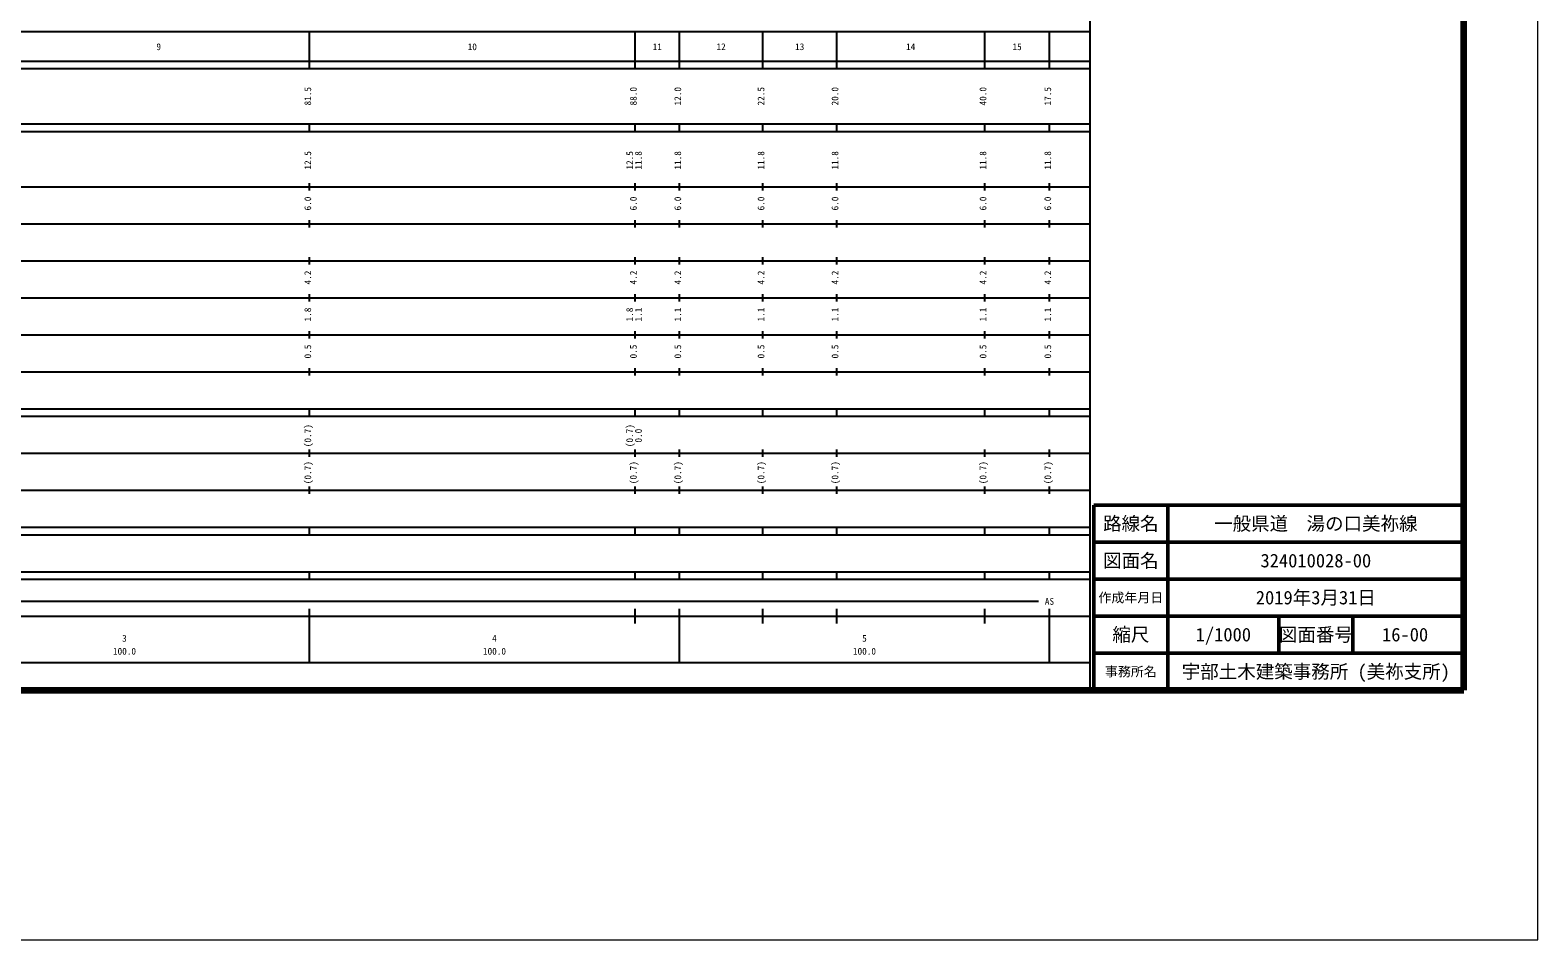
# Model space of a CAD drawing. Units: millimetres on the paper, enlarged 1000 times. Extents: x 0 to 700000, y -47500 to 447500.
# Drawn here: x 292504 to 700000, y -47500 to 198357 of the extents above; entities that cross this region are included whole.
import ezdxf
from ezdxf.enums import TextEntityAlignment as Align

# ---------------------------------------------------------------- set-up
doc = ezdxf.new("R2010")
doc.units = ezdxf.units.MM
doc.header["$LTSCALE"] = 1000
for name, color, linetype, lineweight in [('M-TTL-BAND', 7, 'Continuous', 25), ('M-TTL-LINE', 7, 'Continuous', 50), ('S-TTL', 7, 'Continuous', 25), ('作業レイヤ1', 7, 'Continuous', 13)]:
    doc.layers.add(name, color=color, linetype=linetype, lineweight=lineweight)
doc.layers.add('M-TTL-TXT', color=7, linetype='Continuous')
doc.styles.add('ＭＳ ゴシック', font='')
doc.styles.get('ＭＳ ゴシック').set_extended_font_data('MS Gothic')

msp = doc.modelspace()

# ---------------------------------------------------------------- linework, layer by layer
at = {"layer": 'M-TTL-BAND'}
for p, q in [((579000, 20000), (579000, 370000)), ((68000, 198000), (579000, 198000)), ((368000, 188000), (368000, 198000)), ((456000, 188000), (456000, 198000)), ((468000, 188000), (468000, 198000)), ((490500, 188000), (490500, 198000)), ((510500, 188000), (510500, 198000)), ((550500, 188000), (550500, 198000)), ((568000, 188000), (568000, 198000)), ((40000, 190000), (579000, 190000)), ((40000, 188000), (579000, 188000)), ((40000, 173000), (579000, 173000)), ((368000, 171000), (368000, 173000)), ((456000, 171000), (456000, 173000)), ((468000, 171000), (468000, 173000)), ((490500, 171000), (490500, 173000)), ((510500, 171000), (510500, 173000)), ((550500, 171000), (550500, 173000)), ((568000, 171000), (568000, 173000)), ((40000, 171000), (579000, 171000)), ((40000, 156000), (579000, 156000)), ((368000, 155000), (368000, 157000)), ((456000, 155000), (456000, 157000)), ((468000, 155000), (468000, 157000)), ((490500, 155000), (490500, 157000)), ((510500, 155000), (510500, 157000)), ((550500, 155000), (550500, 157000)), ((568000, 155000), (568000, 157000)), ((368000, 145000), (368000, 147000)), ((456000, 145000), (456000, 147000)), ((468000, 145000), (468000, 147000)), ((490500, 145000), (490500, 147000)), ((510500, 145000), (510500, 147000)), ((550500, 145000), (550500, 147000)), ((568000, 145000), (568000, 147000)), ((46000, 146000), (579000, 146000)), ((52000, 136000), (579000, 136000)), ((368000, 135000), (368000, 137000)), ((456000, 135000), (456000, 137000)), ((468000, 135000), (468000, 137000)), ((490500, 135000), (490500, 137000)), ((510500, 135000), (510500, 137000)), ((550500, 135000), (550500, 137000)), ((568000, 135000), (568000, 137000)), ((368000, 125000), (368000, 127000)), ((456000, 125000), (456000, 127000)), ((468000, 125000), (468000, 127000)), ((490500, 125000), (490500, 127000)), ((510500, 125000), (510500, 127000)), ((550500, 125000), (550500, 127000)), ((568000, 125000), (568000, 127000)), ((46000, 126000), (579000, 126000)), ((52000, 116000), (579000, 116000)), ((368000, 115000), (368000, 117000)), ((456000, 115000), (456000, 117000)), ((468000, 115000), (468000, 117000)), ((490500, 115000), (490500, 117000)), ((510500, 115000), (510500, 117000)), ((550500, 115000), (550500, 117000)), ((568000, 115000), (568000, 117000)), ((46000, 106000), (579000, 106000)), ((368000, 105000), (368000, 107000)), ((456000, 105000), (456000, 107000)), ((468000, 105000), (468000, 107000)), ((490500, 105000), (490500, 107000)), ((510500, 105000), (510500, 107000)), ((550500, 105000), (550500, 107000)), ((568000, 105000), (568000, 107000)), ((40000, 96000), (579000, 96000)), ((40000, 94000), (579000, 94000)), ((368000, 94000), (368000, 96000)), ((456000, 94000), (456000, 96000)), ((468000, 94000), (468000, 96000)), ((490500, 94000), (490500, 96000)), ((510500, 94000), (510500, 96000)), ((550500, 94000), (550500, 96000)), ((568000, 94000), (568000, 96000)), ((49000, 84000), (579000, 84000)), ((368000, 83000), (368000, 85000)), ((456000, 83000), (456000, 85000)), ((468000, 83000), (468000, 85000)), ((490500, 83000), (490500, 85000)), ((510500, 83000), (510500, 85000)), ((550500, 83000), (550500, 85000)), ((568000, 83000), (568000, 85000)), ((40000, 74000), (579000, 74000)), ((368000, 73000), (368000, 75000)), ((456000, 73000), (456000, 75000)), ((468000, 73000), (468000, 75000)), ((490500, 73000), (490500, 75000)), ((510500, 73000), (510500, 75000)), ((550500, 73000), (550500, 75000)), ((568000, 73000), (568000, 75000)), ((40000, 64000), (579000, 64000)), ((40000, 62000), (579000, 62000)), ((368000, 62000), (368000, 64000)), ((456000, 62000), (456000, 64000)), ((468000, 62000), (468000, 64000)), ((490500, 62000), (490500, 64000)), ((510500, 62000), (510500, 64000)), ((550500, 62000), (550500, 64000)), ((568000, 62000), (568000, 64000)), ((40000, 52000), (579000, 52000)), ((40000, 50000), (579000, 50000)), ((368000, 50000), (368000, 52000)), ((456000, 50000), (456000, 52000)), ((468000, 50000), (468000, 52000)), ((490500, 50000), (490500, 52000)), ((510500, 50000), (510500, 52000)), ((550500, 50000), (550500, 52000)), ((568000, 50000), (568000, 52000)), ((71000, 44000), (565000, 44000)), ((368000, 27500), (368000, 42000)), ((456000, 38000), (456000, 42000)), ((468000, 27500), (468000, 42000)), ((490500, 38000), (490500, 42000)), ((510500, 38000), (510500, 42000)), ((550500, 38000), (550500, 42000)), ((568000, 27500), (568000, 42000)), ((40000, 40000), (579000, 40000)), ((68000, 27500), (579000, 27500))]:
    msp.add_line(p, q, dxfattribs=at)
at = {"layer": 'M-TTL-LINE'}
for p, q in [((600000, 70000), (600000, 20000)), ((680000, 60000), (580000, 60000)), ((680000, 50000), (580000, 50000)), ((680000, 40000), (580000, 40000)), ((630000, 40000), (630000, 30000)), ((650000, 40000), (650000, 30000)), ((680000, 30000), (580000, 30000))]:
    msp.add_line(p, q, dxfattribs=at)
at = {"layer": 'S-TTL', "color": 2, "lineweight": 140}
for p, q in [((680000, 20000), (680000, 380000)), ((40000, 20000), (680000, 20000))]:
    msp.add_line(p, q, dxfattribs=at)
at = {"layer": 'S-TTL', "color": 2, "lineweight": 50}
for p, q in [((680000, 70000), (580000, 70000)), ((580000, 70000), (580000, 20000))]:
    msp.add_line(p, q, dxfattribs=at)
at = {"layer": '作業レイヤ1'}
msp.add_lwpolyline([(0, -47500), (700000, -47500), (700000, 447500), (0, 447500)], close=True, dxfattribs=at)

# ---------------------------------------------------------------- texts
at = {"layer": 'M-TTL-BAND', "style": 'ＭＳ ゴシック'}
for s, p in [('9', (327250, 192405)), ('10', (412000, 192405)), ('11', (462000, 192405)), ('12', (479250, 192405)), ('13', (500500, 192405)), ('14', (530500, 192405)), ('15', (559250, 192405)), ('AS', (568000, 42500)), ('3', (318000, 32523)), ('4', (418000, 32523)), ('5', (518000, 32523)), ('100.0', (318000, 29033)), ('100.0', (418000, 29033)), ('100.0', (518000, 29033))]:
    msp.add_text(s, height=1833, dxfattribs=at).set_placement(p, align=Align.BOTTOM_CENTER)
for s, p in [('81.5', (369000, 180500)), ('88.0', (457000, 180500)), ('12.0', (469000, 180500)), ('22.5', (491500, 180500)), ('20.0', (511500, 180500)), ('40.0', (551500, 180500)), ('17.5', (569000, 180500)), ('12.5', (369000, 163174)), ('12.5', (456000, 163174)), ('11.8', (458370, 163174)), ('11.8', (469000, 163174)), ('11.8', (491500, 163174)), ('11.8', (511500, 163174)), ('11.8', (551500, 163174)), ('11.8', (569000, 163174)), ('6.0', (369000, 151500)), ('6.0', (457000, 151500)), ('6.0', (469000, 151500)), ('6.0', (491500, 151500)), ('6.0', (511500, 151500)), ('6.0', (551500, 151500)), ('6.0', (569000, 151500)), ('4.2', (369000, 131500)), ('4.2', (457000, 131500)), ('4.2', (469000, 131500)), ('4.2', (491500, 131500)), ('4.2', (511500, 131500)), ('4.2', (551500, 131500)), ('4.2', (569000, 131500)), ('1.8', (369000, 121500)), ('1.8', (456000, 121500)), ('1.1', (458370, 121500)), ('1.1', (469000, 121500)), ('1.1', (491500, 121500)), ('1.1', (511500, 121500)), ('1.1', (551500, 121500)), ('1.1', (569000, 121500)), ('0.5', (369000, 111500)), ('0.5', (457000, 111500)), ('0.5', (469000, 111500)), ('0.5', (491500, 111500)), ('0.5', (511500, 111500)), ('0.5', (551500, 111500)), ('0.5', (569000, 111500)), ('(0.7)', (369000, 88764)), ('(0.7)', (456000, 88764)), ('0.0', (458370, 88764)), ('(0.7)', (369000, 78764)), ('(0.7)', (457000, 78764)), ('(0.7)', (469000, 78764)), ('(0.7)', (491500, 78764)), ('(0.7)', (511500, 78764)), ('(0.7)', (551500, 78764)), ('(0.7)', (569000, 78764))]:
    msp.add_text(s, height=1833, rotation=90, dxfattribs=at).set_placement(p, align=Align.BOTTOM_CENTER)
at = {"layer": 'M-TTL-TXT', "style": 'ＭＳ ゴシック'}
for s, height, p in [('路線名', 3666, (590000, 65000)), ('路線名', 3666, (590000, 65000)), ('一般県道\u3000湯の口美祢線', 3666, (640000, 65000)), ('図面名', 3666, (590000, 55000)), ('図面名', 3666, (590000, 55000)), ('324010028-00', 3666, (640000, 55000)), ('作成年月日', 2566, (590000, 45000)), ('作成年月日', 2566, (590000, 45000)), ('2019年3月31日', 3666, (640000, 45000)), ('縮尺', 3666, (590000, 35000)), ('縮尺', 3666, (590000, 35000)), ('1/1000', 3666, (615000, 35000)), ('図面番号', 3666, (640000, 35000)), ('図面番号', 3666, (640000, 35000)), ('16-00', 3666, (664125, 35000)), ('事務所名', 2566, (590000, 25000)), ('事務所名', 2566, (590000, 25000)), ('宇部土木建築事務所 (美祢支所)', 3666, (640000, 25000))]:
    msp.add_text(s, height=height, dxfattribs=at).set_placement(p, align=Align.MIDDLE_CENTER)

doc.saveas('drawing.dxf')
